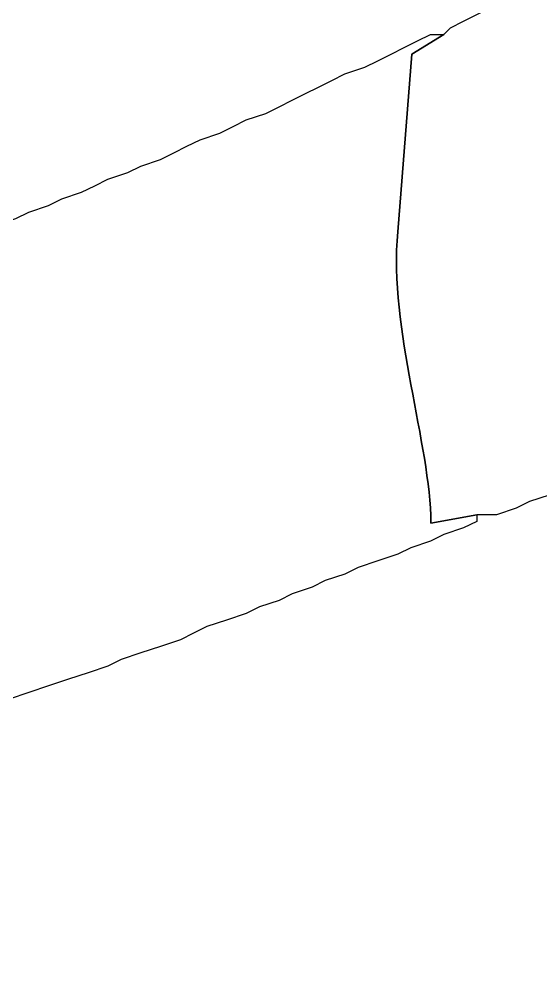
# Model space of a CAD drawing. Header units: millimetres. Extents: x -80 to 62, y -54 to 60.
# Drawn here: x -39.48 to -29.43, y 30.77 to 49.47 of the extents above; entities that cross this region are included whole.
import ezdxf

# ---------------------------------------------------------------- set-up
doc = ezdxf.new("R2010")
doc.units = ezdxf.units.MM
doc.header["$MEASUREMENT"] = 0
doc.layers.add('Capa 1', color=7, linetype='Continuous')

msp = doc.modelspace()

# ---------------------------------------------------------------- linework, layer by layer
at = {"layer": 'Capa 1', "color": 40}
for points, knots in [([(1.3328, 59.5846), (1.3328, 59.5846), (0.1903, 59.4579), (0.1903, 59.4579), (0.1903, 59.4579), (0.1903, 59.4579), (-0.8251000000000001, 59.3309), (-0.8251000000000001, 59.3309), (-0.8251000000000001, 59.3309), (-0.8251000000000001, 59.3309), (-1.7138, 59.204), (-1.7138, 59.204), (-1.7138, 59.204), (-1.7138, 59.204), (-2.6027, 59.07680000000001), (-2.6027, 59.07680000000001), (-2.6027, 59.07680000000001), (-2.6027, 59.07680000000001), (-3.2371, 58.9499), (-3.2371, 58.9499), (-3.2371, 58.9499), (-3.2371, 58.9499), (-3.999, 58.8231), (-3.999, 58.8231), (-3.999, 58.8231), (-3.999, 58.8231), (-4.6341, 58.69620000000001), (-4.6341, 58.69620000000001), (-4.6341, 58.69620000000001), (-4.6341, 58.69620000000001), (-5.2686, 58.56910000000001), (-5.2686, 58.56910000000001), (-5.2686, 58.56910000000001), (-5.2686, 58.56910000000001), (-5.9035, 58.44260000000001), (-5.9035, 58.44260000000001), (-5.9035, 58.44260000000001), (-5.9035, 58.44260000000001), (-6.4111, 58.3155), (-6.4111, 58.3155), (-6.4111, 58.3155), (-6.4111, 58.3155), (-6.918900000000001, 58.18850000000001), (-6.918900000000001, 58.18850000000001), (-6.918900000000001, 58.18850000000001), (-6.918900000000001, 58.18850000000001), (-7.553500000000001, 58.0617), (-7.553500000000001, 58.0617), (-7.553500000000001, 58.0617), (-7.553500000000001, 58.0617), (-8.0615, 57.9345), (-8.0615, 57.9345), (-8.0615, 57.9345), (-8.0615, 57.9345), (-8.5694, 57.8078), (-8.5694, 57.8078), (-8.5694, 57.8078), (-8.5694, 57.8078), (-9.077300000000001, 57.68080000000001), (-9.077300000000001, 57.68080000000001), (-9.077300000000001, 57.68080000000001), (-9.077300000000001, 57.68080000000001), (-9.5851, 57.5538), (-9.5851, 57.5538), (-9.5851, 57.5538), (-9.5851, 57.5538), (-9.966000000000001, 57.4269), (-9.966000000000001, 57.4269), (-9.966000000000001, 57.4269), (-9.966000000000001, 57.4269), (-10.4736, 57.3003), (-10.4736, 57.3003), (-10.4736, 57.3003), (-10.4736, 57.3003), (-10.8545, 57.1732), (-10.8545, 57.1732), (-10.8545, 57.1732), (-10.8545, 57.1732), (-11.3624, 57.04620000000001), (-11.3624, 57.04620000000001), (-11.3624, 57.04620000000001), (-11.3624, 57.04620000000001), (-11.7434, 56.9192), (-11.7434, 56.9192), (-11.7434, 56.9192), (-11.7434, 56.9192), (-12.251, 56.7924), (-12.251, 56.7924), (-12.251, 56.7924), (-12.251, 56.7924), (-12.6323, 56.6655), (-12.6323, 56.6655), (-12.6323, 56.6655), (-12.6323, 56.6655), (-13.0126, 56.5384), (-13.0126, 56.5384), (-13.0126, 56.5384), (-13.0126, 56.5384), (-13.3937, 56.4116), (-13.3937, 56.4116), (-13.3937, 56.4116), (-13.3937, 56.4116), (-13.7747, 56.2845), (-13.7747, 56.2845), (-13.7747, 56.2845), (-13.7747, 56.2845), (-14.2826, 56.1578), (-14.2826, 56.1578), (-14.2826, 56.1578), (-14.2826, 56.1578), (-14.6636, 56.0309), (-14.6636, 56.0309), (-14.6636, 56.0309), (-14.6636, 56.0309), (-14.9174, 55.9039), (-14.9174, 55.9039), (-14.9174, 55.9039), (-14.9174, 55.9039), (-15.4249, 55.7771), (-15.4249, 55.7771), (-15.4249, 55.7771), (-15.4249, 55.7771), (-15.6792, 55.6499), (-15.6792, 55.6499), (-15.6792, 55.6499), (-15.6792, 55.6499), (-16.0596, 55.523), (-16.0596, 55.523), (-16.0596, 55.523), (-16.0596, 55.523), (-16.4407, 55.3962), (-16.4407, 55.3962), (-16.4407, 55.3962), (-16.4407, 55.3962), (-16.8215, 55.2693), (-16.8215, 55.2693), (-16.8215, 55.2693), (-16.8215, 55.2693), (-17.2024, 55.14230000000001), (-17.2024, 55.14230000000001), (-17.2024, 55.14230000000001), (-17.2024, 55.14230000000001), (-17.5834, 55.0153), (-17.5834, 55.0153), (-17.5834, 55.0153), (-17.5834, 55.0153), (-17.8375, 54.8883), (-17.8375, 54.8883), (-17.8375, 54.8883), (-17.8375, 54.8883), (-18.2181, 54.762), (-18.2181, 54.762), (-18.2181, 54.762), (-18.2181, 54.762), (-18.599, 54.63460000000001), (-18.599, 54.63460000000001), (-18.599, 54.63460000000001), (-18.599, 54.63460000000001), (-18.9799, 54.5078), (-18.9799, 54.5078), (-18.9799, 54.5078), (-18.9799, 54.5078), (-19.2338, 54.3809), (-19.2338, 54.3809), (-19.2338, 54.3809), (-19.2338, 54.3809), (-19.6148, 54.2539), (-19.6148, 54.2539), (-19.6148, 54.2539), (-19.6148, 54.2539), (-19.8685, 54.1268), (-19.8685, 54.1268), (-19.8685, 54.1268), (-19.8685, 54.1268), (-20.2492, 54.0001), (-20.2492, 54.0001), (-20.2492, 54.0001), (-20.2492, 54.0001), (-20.6305, 53.8732), (-20.6305, 53.8732), (-20.6305, 53.8732), (-20.6305, 53.8732), (-20.8841, 53.7464), (-20.8841, 53.7464), (-20.8841, 53.7464), (-20.8841, 53.7464), (-21.265, 53.6193), (-21.265, 53.6193), (-21.265, 53.6193), (-21.265, 53.6193), (-21.5189, 53.4924), (-21.5189, 53.4924), (-21.5189, 53.4924), (-21.5189, 53.4924), (-21.8996, 53.3655), (-21.8996, 53.3655), (-21.8996, 53.3655), (-21.8996, 53.3655), (-22.1539, 53.23860000000001), (-22.1539, 53.23860000000001), (-22.1539, 53.23860000000001), (-22.1539, 53.23860000000001), (-22.5343, 53.1117), (-22.5343, 53.1117), (-22.5343, 53.1117), (-22.5343, 53.1117), (-22.7885, 52.9846), (-22.7885, 52.9846), (-22.7885, 52.9846), (-22.7885, 52.9846), (-23.1694, 52.85780000000001), (-23.1694, 52.85780000000001), (-23.1694, 52.85780000000001), (-23.1694, 52.85780000000001), (-23.423, 52.7308), (-23.423, 52.7308), (-23.423, 52.7308), (-23.423, 52.7308), (-23.6773, 52.604), (-23.6773, 52.604), (-23.6773, 52.604), (-23.6773, 52.604), (-24.0578, 52.4772), (-24.0578, 52.4772), (-24.0578, 52.4772), (-24.0578, 52.4772), (-24.3122, 52.35), (-24.3122, 52.35), (-24.3122, 52.35), (-24.3122, 52.35), (-24.6929, 52.2231), (-24.6929, 52.2231), (-24.6929, 52.2231), (-24.6929, 52.2231), (-24.9469, 52.0961), (-24.9469, 52.0961), (-24.9469, 52.0961), (-24.9469, 52.0961), (-25.2007, 51.9694), (-25.2007, 51.9694), (-25.2007, 51.9694), (-25.2007, 51.9694), (-25.5815, 51.8425), (-25.5815, 51.8425), (-25.5815, 51.8425), (-25.5815, 51.8425), (-25.8354, 51.71550000000001), (-25.8354, 51.71550000000001), (-25.8354, 51.71550000000001), (-25.8354, 51.71550000000001), (-26.0892, 51.5885), (-26.0892, 51.5885), (-26.0892, 51.5885), (-26.0892, 51.5885), (-26.47, 51.46140000000001), (-26.47, 51.46140000000001), (-26.47, 51.46140000000001), (-26.47, 51.46140000000001), (-26.724, 51.3348), (-26.724, 51.3348), (-26.724, 51.3348), (-26.724, 51.3348), (-26.9781, 51.2077), (-26.9781, 51.2077), (-26.9781, 51.2077), (-26.9781, 51.2077), (-27.2319, 51.0808), (-27.2319, 51.0808), (-27.2319, 51.0808), (-27.2319, 51.0808), (-27.613, 50.954), (-27.613, 50.954), (-27.613, 50.954), (-27.613, 50.954), (-27.8668, 50.8271), (-27.8668, 50.8271), (-27.8668, 50.8271), (-27.8668, 50.8271), (-28.1207, 50.7001), (-28.1207, 50.7001), (-28.1207, 50.7001), (-28.1207, 50.7001), (-28.5014, 50.5731), (-28.5014, 50.5731), (-28.5014, 50.5731), (-28.5014, 50.5731), (-28.7553, 50.4461), (-28.7553, 50.4461), (-28.7553, 50.4461), (-28.7553, 50.4461), (-29.0093, 50.3194), (-29.0093, 50.3194), (-29.0093, 50.3194), (-29.0093, 50.3194), (-29.2632, 50.1922), (-29.2632, 50.1922), (-29.2632, 50.1922), (-29.2632, 50.1922), (-29.5169, 50.0655), (-29.5169, 50.0655), (-29.5169, 50.0655), (-29.5169, 50.0655), (-29.7709, 49.93830000000001), (-29.7709, 49.93830000000001), (-29.7709, 49.93830000000001), (-29.7709, 49.93830000000001), (-30.1521, 49.8117), (-30.1521, 49.8117), (-30.1521, 49.8117), (-30.1521, 49.8117), (-30.4057, 49.6848), (-30.4057, 49.6848), (-30.4057, 49.6848), (-30.4057, 49.6848), (-30.66, 49.5577), (-30.66, 49.5577), (-30.66, 49.5577), (-30.66, 49.5577), (-30.9138, 49.43080000000001), (-30.9138, 49.43080000000001), (-30.9138, 49.43080000000001), (-30.9138, 49.43080000000001), (-31.1677, 49.304), (-31.1677, 49.304), (-31.1677, 49.304), (-31.1677, 49.304), (-31.2944, 49.177), (-31.2944, 49.177), (-31.2944, 49.177), (-31.2944, 49.177), (-31.9111, 48.7944), (-31.9111, 48.7944), (-31.9111, 48.7944), (-31.9111, 48.7944), (-32.1833, 45.3691), (-32.1833, 45.3691), (-32.1833, 45.3691), (-32.352, 43.4966), (-31.5482, 41.2561), (-31.5431, 39.75230000000001), (-31.5431, 39.75230000000001), (-31.5431, 39.75230000000001), (-30.66, 39.9116), (-30.66, 39.9116), (-30.66, 39.9116), (-30.66, 39.9116), (-30.2787, 39.9116), (-30.2787, 39.9116), (-30.2787, 39.9116), (-30.2787, 39.9116), (-29.898, 40.0386), (-29.898, 40.0386), (-29.898, 40.0386), (-29.898, 40.0386), (-29.6444, 40.16560000000001), (-29.6444, 40.16560000000001), (-29.6444, 40.16560000000001), (-29.6444, 40.16560000000001), (-29.2632, 40.2924), (-29.2632, 40.2924), (-29.2632, 40.2924), (-29.2632, 40.2924), (-29.0093, 40.4192), (-29.0093, 40.4192), (-29.0093, 40.4192), (-29.0093, 40.4192), (-28.6286, 40.5463), (-28.6286, 40.5463), (-28.6286, 40.5463), (-28.6286, 40.5463), (-28.2476, 40.6732), (-28.2476, 40.6732), (-28.2476, 40.6732), (-28.2476, 40.6732), (-27.8668, 40.8), (-27.8668, 40.8), (-27.8668, 40.8), (-27.8668, 40.8), (-27.613, 40.9269), (-27.613, 40.9269), (-27.613, 40.9269), (-27.613, 40.9269), (-27.2319, 41.054), (-27.2319, 41.054), (-27.2319, 41.054), (-27.2319, 41.054), (-26.8511, 41.1811), (-26.8511, 41.1811), (-26.8511, 41.1811), (-26.8511, 41.1811), (-26.5971, 41.3079), (-26.5971, 41.3079), (-26.5971, 41.3079), (-26.5971, 41.3079), (-26.2165, 41.4346), (-26.2165, 41.4346), (-26.2165, 41.4346), (-26.2165, 41.4346), (-25.8354, 41.5615), (-25.8354, 41.5615), (-25.8354, 41.5615), (-25.8354, 41.5615), (-25.4546, 41.6886), (-25.4546, 41.6886), (-25.4546, 41.6886), (-25.4546, 41.6886), (-25.2007, 41.8155), (-25.2007, 41.8155), (-25.2007, 41.8155), (-25.2007, 41.8155), (-24.8199, 41.9424), (-24.8199, 41.9424), (-24.8199, 41.9424), (-24.8199, 41.9424), (-24.4389, 42.06930000000001), (-24.4389, 42.06930000000001), (-24.4389, 42.06930000000001), (-24.4389, 42.06930000000001), (-24.0578, 42.1965), (-24.0578, 42.1965), (-24.0578, 42.1965), (-24.0578, 42.1965), (-23.6773, 42.3231), (-23.6773, 42.3231), (-23.6773, 42.3231), (-23.6773, 42.3231), (-23.423, 42.45), (-23.423, 42.45), (-23.423, 42.45), (-23.423, 42.45), (-23.0421, 42.57720000000001), (-23.0421, 42.57720000000001), (-23.0421, 42.57720000000001), (-23.0421, 42.57720000000001), (-22.6619, 42.7039), (-22.6619, 42.7039), (-22.6619, 42.7039), (-22.6619, 42.7039), (-22.2807, 42.8308), (-22.2807, 42.8308), (-22.2807, 42.8308), (-22.2807, 42.8308), (-21.8996, 42.9576), (-21.8996, 42.9576), (-21.8996, 42.9576), (-21.8996, 42.9576), (-21.5189, 43.08470000000001), (-21.5189, 43.08470000000001), (-21.5189, 43.08470000000001), (-21.5189, 43.08470000000001), (-21.1384, 43.2117), (-21.1384, 43.2117), (-21.1384, 43.2117), (-21.1384, 43.2117), (-20.757, 43.3386), (-20.757, 43.3386), (-20.757, 43.3386), (-20.757, 43.3386), (-20.3763, 43.4652), (-20.3763, 43.4652), (-20.3763, 43.4652), (-20.3763, 43.4652), (-20.1225, 43.59240000000001), (-20.1225, 43.59240000000001), (-20.1225, 43.59240000000001), (-20.1225, 43.59240000000001), (-19.7415, 43.7193), (-19.7415, 43.7193), (-19.7415, 43.7193), (-19.7415, 43.7193), (-19.3606, 43.8463), (-19.3606, 43.8463), (-19.3606, 43.8463), (-19.3606, 43.8463), (-18.9799, 43.97320000000001), (-18.9799, 43.97320000000001), (-18.9799, 43.97320000000001), (-18.9799, 43.97320000000001), (-18.599, 44.1), (-18.599, 44.1), (-18.599, 44.1), (-18.599, 44.1), (-18.0911, 44.2271), (-18.0911, 44.2271), (-18.0911, 44.2271), (-18.0911, 44.2271), (-17.8375, 44.3537), (-17.8375, 44.3537), (-17.8375, 44.3537), (-17.8375, 44.3537), (-17.3294, 44.4807), (-17.3294, 44.4807), (-17.3294, 44.4807), (-17.3294, 44.4807), (-16.9486, 44.6079), (-16.9486, 44.6079), (-16.9486, 44.6079), (-16.9486, 44.6079), (-16.5674, 44.7348), (-16.5674, 44.7348), (-16.5674, 44.7348), (-16.5674, 44.7348), (-16.1868, 44.8616), (-16.1868, 44.8616), (-16.1868, 44.8616), (-16.1868, 44.8616), (-15.8061, 44.9885), (-15.8061, 44.9885), (-15.8061, 44.9885), (-15.8061, 44.9885), (-15.4249, 45.1154), (-15.4249, 45.1154), (-15.4249, 45.1154), (-15.4249, 45.1154), (-14.9174, 45.2424), (-14.9174, 45.2424), (-14.9174, 45.2424), (-14.9174, 45.2424), (-14.5361, 45.3691), (-14.5361, 45.3691), (-14.5361, 45.3691), (-14.5361, 45.3691), (-14.1555, 45.49610000000001), (-14.1555, 45.49610000000001), (-14.1555, 45.49610000000001), (-14.1555, 45.49610000000001), (-13.7747, 45.6233), (-13.7747, 45.6233), (-13.7747, 45.6233), (-13.7747, 45.6233), (-13.2669, 45.7502), (-13.2669, 45.7502), (-13.2669, 45.7502), (-13.2669, 45.7502), (-12.8859, 45.8771), (-12.8859, 45.8771), (-12.8859, 45.8771), (-12.8859, 45.8771), (-12.505, 46.0037), (-12.505, 46.0037), (-12.505, 46.0037), (-12.505, 46.0037), (-11.9971, 46.1309), (-11.9971, 46.1309), (-11.9971, 46.1309), (-11.9971, 46.1309), (-11.6168, 46.2577), (-11.6168, 46.2577), (-11.6168, 46.2577), (-11.6168, 46.2577), (-11.1091, 46.3846), (-11.1091, 46.3846), (-11.1091, 46.3846), (-11.1091, 46.3846), (-10.601, 46.51150000000001), (-10.601, 46.51150000000001), (-10.601, 46.51150000000001), (-10.601, 46.51150000000001), (-10.2198, 46.6385), (-10.2198, 46.6385), (-10.2198, 46.6385), (-10.2198, 46.6385), (-9.712, 46.7655), (-9.712, 46.7655), (-9.712, 46.7655), (-9.712, 46.7655), (-9.2042, 46.8924), (-9.2042, 46.8924), (-9.2042, 46.8924), (-9.2042, 46.8924), (-8.6964, 47.0191), (-8.6964, 47.0191), (-8.6964, 47.0191), (-8.6964, 47.0191), (-8.188500000000001, 47.1461), (-8.188500000000001, 47.1461), (-8.188500000000001, 47.1461), (-8.188500000000001, 47.1461), (-7.553500000000001, 47.2733), (-7.553500000000001, 47.2733), (-7.553500000000001, 47.2733), (-7.553500000000001, 47.2733), (-6.918900000000001, 47.4001), (-6.918900000000001, 47.4001), (-6.918900000000001, 47.4001), (-6.918900000000001, 47.4001), (-6.2843, 47.5268), (-6.2843, 47.5268), (-6.2843, 47.5268), (-6.2843, 47.5268), (-5.649500000000001, 47.6538), (-5.649500000000001, 47.6538), (-5.649500000000001, 47.6538), (-5.649500000000001, 47.6538), (-4.760800000000001, 47.7809), (-4.760800000000001, 47.7809), (-4.760800000000001, 47.7809), (-4.760800000000001, 47.7809), (-4.1261, 47.9076), (-4.1261, 47.9076), (-4.1261, 47.9076), (-4.1261, 47.9076), (-3.1107, 48.03460000000001), (-3.1107, 48.03460000000001), (-3.1107, 48.03460000000001), (-3.1107, 48.03460000000001), (-2.0949, 48.1616), (-2.0949, 48.1616), (-2.0949, 48.1616), (-2.0949, 48.1616), (-1.0791, 48.28870000000001), (-1.0791, 48.28870000000001), (-1.0791, 48.28870000000001), (-1.0791, 48.28870000000001), (0.3174, 48.4155), (0.3174, 48.4155), (0.3174, 48.4155), (0.3174, 48.4155), (2.2218, 48.5422), (2.2218, 48.5422), (2.2218, 48.5422), (2.2218, 48.5422), (5.2685, 48.6692), (5.2685, 48.6692), (5.2685, 48.6692), (5.2685, 48.6692), (9.4585, 48.6692), (9.4585, 48.6692), (9.4585, 48.6692), (9.4585, 48.6692), (13.0132, 48.6692), (13.0132, 48.6692), (13.0132, 48.6692), (13.0132, 48.6692), (13.7747, 48.6692), (13.7747, 48.6692), (13.7747, 48.6692), (12.4161, 54.49890000000001), (11.802, 55.4539), (8.9504, 59.7116), (8.9504, 59.7116), (8.9504, 59.7116), (2.8566, 59.7116), (2.8566, 59.7116), (2.8566, 59.7116), (2.8566, 59.7116), (1.3328, 59.5846), (1.3328, 59.5846)], [0, 0, 0, 0, 0.0061728395061728, 0.0061728395061728, 0.0061728395061728, 0.0061728395061728, 0.0123456790123457, 0.0123456790123457, 0.0123456790123457, 0.0123456790123457, 0.0185185185185185, 0.0185185185185185, 0.0185185185185185, 0.0185185185185185, 0.0246913580246914, 0.0246913580246914, 0.0246913580246914, 0.0246913580246914, 0.0308641975308642, 0.0308641975308642, 0.0308641975308642, 0.0308641975308642, 0.037037037037037, 0.037037037037037, 0.037037037037037, 0.037037037037037, 0.0432098765432099, 0.0432098765432099, 0.0432098765432099, 0.0432098765432099, 0.0493827160493827, 0.0493827160493827, 0.0493827160493827, 0.0493827160493827, 0.0555555555555556, 0.0555555555555556, 0.0555555555555556, 0.0555555555555556, 0.0617283950617284, 0.0617283950617284, 0.0617283950617284, 0.0617283950617284, 0.0679012345679012, 0.0679012345679012, 0.0679012345679012, 0.0679012345679012, 0.0740740740740741, 0.0740740740740741, 0.0740740740740741, 0.0740740740740741, 0.0802469135802469, 0.0802469135802469, 0.0802469135802469, 0.0802469135802469, 0.0864197530864197, 0.0864197530864197, 0.0864197530864197, 0.0864197530864197, 0.0925925925925926, 0.0925925925925926, 0.0925925925925926, 0.0925925925925926, 0.0987654320987654, 0.0987654320987654, 0.0987654320987654, 0.0987654320987654, 0.1049382716049383, 0.1049382716049383, 0.1049382716049383, 0.1049382716049383, 0.1111111111111111, 0.1111111111111111, 0.1111111111111111, 0.1111111111111111, 0.1172839506172839, 0.1172839506172839, 0.1172839506172839, 0.1172839506172839, 0.1234567901234568, 0.1234567901234568, 0.1234567901234568, 0.1234567901234568, 0.1296296296296296, 0.1296296296296296, 0.1296296296296296, 0.1296296296296296, 0.1358024691358025, 0.1358024691358025, 0.1358024691358025, 0.1358024691358025, 0.1419753086419753, 0.1419753086419753, 0.1419753086419753, 0.1419753086419753, 0.1481481481481481, 0.1481481481481481, 0.1481481481481481, 0.1481481481481481, 0.154320987654321, 0.154320987654321, 0.154320987654321, 0.154320987654321, 0.1604938271604938, 0.1604938271604938, 0.1604938271604938, 0.1604938271604938, 0.1666666666666667, 0.1666666666666667, 0.1666666666666667, 0.1666666666666667, 0.1728395061728395, 0.1728395061728395, 0.1728395061728395, 0.1728395061728395, 0.1790123456790123, 0.1790123456790123, 0.1790123456790123, 0.1790123456790123, 0.1851851851851852, 0.1851851851851852, 0.1851851851851852, 0.1851851851851852, 0.191358024691358, 0.191358024691358, 0.191358024691358, 0.191358024691358, 0.1975308641975309, 0.1975308641975309, 0.1975308641975309, 0.1975308641975309, 0.2037037037037037, 0.2037037037037037, 0.2037037037037037, 0.2037037037037037, 0.2098765432098765, 0.2098765432098765, 0.2098765432098765, 0.2098765432098765, 0.2160493827160494, 0.2160493827160494, 0.2160493827160494, 0.2160493827160494, 0.2222222222222222, 0.2222222222222222, 0.2222222222222222, 0.2222222222222222, 0.2283950617283951, 0.2283950617283951, 0.2283950617283951, 0.2283950617283951, 0.2345679012345679, 0.2345679012345679, 0.2345679012345679, 0.2345679012345679, 0.2407407407407407, 0.2407407407407407, 0.2407407407407407, 0.2407407407407407, 0.2469135802469136, 0.2469135802469136, 0.2469135802469136, 0.2469135802469136, 0.2530864197530864, 0.2530864197530864, 0.2530864197530864, 0.2530864197530864, 0.2592592592592593, 0.2592592592592593, 0.2592592592592593, 0.2592592592592593, 0.2654320987654322, 0.2654320987654322, 0.2654320987654322, 0.2654320987654322, 0.271604938271605, 0.271604938271605, 0.271604938271605, 0.271604938271605, 0.2777777777777779, 0.2777777777777779, 0.2777777777777779, 0.2777777777777779, 0.2839506172839508, 0.2839506172839508, 0.2839506172839508, 0.2839506172839508, 0.2901234567901236, 0.2901234567901236, 0.2901234567901236, 0.2901234567901236, 0.2962962962962965, 0.2962962962962965, 0.2962962962962965, 0.2962962962962965, 0.3024691358024694, 0.3024691358024694, 0.3024691358024694, 0.3024691358024694, 0.3086419753086422, 0.3086419753086422, 0.3086419753086422, 0.3086419753086422, 0.3148148148148151, 0.3148148148148151, 0.3148148148148151, 0.3148148148148151, 0.320987654320988, 0.320987654320988, 0.320987654320988, 0.320987654320988, 0.3271604938271608, 0.3271604938271608, 0.3271604938271608, 0.3271604938271608, 0.3333333333333337, 0.3333333333333337, 0.3333333333333337, 0.3333333333333337, 0.3395061728395066, 0.3395061728395066, 0.3395061728395066, 0.3395061728395066, 0.3456790123456794, 0.3456790123456794, 0.3456790123456794, 0.3456790123456794, 0.3518518518518523, 0.3518518518518523, 0.3518518518518523, 0.3518518518518523, 0.3580246913580252, 0.3580246913580252, 0.3580246913580252, 0.3580246913580252, 0.364197530864198, 0.364197530864198, 0.364197530864198, 0.364197530864198, 0.3703703703703709, 0.3703703703703709, 0.3703703703703709, 0.3703703703703709, 0.3765432098765438, 0.3765432098765438, 0.3765432098765438, 0.3765432098765438, 0.3827160493827166, 0.3827160493827166, 0.3827160493827166, 0.3827160493827166, 0.3888888888888895, 0.3888888888888895, 0.3888888888888895, 0.3888888888888895, 0.3950617283950624, 0.3950617283950624, 0.3950617283950624, 0.3950617283950624, 0.4012345679012352, 0.4012345679012352, 0.4012345679012352, 0.4012345679012352, 0.4074074074074081, 0.4074074074074081, 0.4074074074074081, 0.4074074074074081, 0.413580246913581, 0.413580246913581, 0.413580246913581, 0.413580246913581, 0.4197530864197538, 0.4197530864197538, 0.4197530864197538, 0.4197530864197538, 0.4259259259259267, 0.4259259259259267, 0.4259259259259267, 0.4259259259259267, 0.4320987654320996, 0.4320987654320996, 0.4320987654320996, 0.4320987654320996, 0.4382716049382724, 0.4382716049382724, 0.4382716049382724, 0.4382716049382724, 0.4444444444444453, 0.4444444444444453, 0.4444444444444453, 0.4444444444444453, 0.4506172839506182, 0.4506172839506182, 0.4506172839506182, 0.4506172839506182, 0.456790123456791, 0.456790123456791, 0.456790123456791, 0.456790123456791, 0.4629629629629639, 0.4629629629629639, 0.4629629629629639, 0.4629629629629639, 0.4691358024691368, 0.4691358024691368, 0.4691358024691368, 0.4691358024691368, 0.4753086419753096, 0.4753086419753096, 0.4753086419753096, 0.4753086419753096, 0.4814814814814825, 0.4814814814814825, 0.4814814814814825, 0.4814814814814825, 0.4876543209876554, 0.4876543209876554, 0.4876543209876554, 0.4876543209876554, 0.4938271604938282, 0.4938271604938282, 0.4938271604938282, 0.4938271604938282, 0.5000000000000011, 0.5000000000000011, 0.5000000000000011, 0.5000000000000011, 0.506172839506174, 0.506172839506174, 0.506172839506174, 0.506172839506174, 0.5123456790123468, 0.5123456790123468, 0.5123456790123468, 0.5123456790123468, 0.5185185185185197, 0.5185185185185197, 0.5185185185185197, 0.5185185185185197, 0.5246913580246926, 0.5246913580246926, 0.5246913580246926, 0.5246913580246926, 0.5308641975308654, 0.5308641975308654, 0.5308641975308654, 0.5308641975308654, 0.5370370370370383, 0.5370370370370383, 0.5370370370370383, 0.5370370370370383, 0.5432098765432112, 0.5432098765432112, 0.5432098765432112, 0.5432098765432112, 0.549382716049384, 0.549382716049384, 0.549382716049384, 0.549382716049384, 0.5555555555555569, 0.5555555555555569, 0.5555555555555569, 0.5555555555555569, 0.5617283950617298, 0.5617283950617298, 0.5617283950617298, 0.5617283950617298, 0.5679012345679026, 0.5679012345679026, 0.5679012345679026, 0.5679012345679026, 0.5740740740740755, 0.5740740740740755, 0.5740740740740755, 0.5740740740740755, 0.5802469135802484, 0.5802469135802484, 0.5802469135802484, 0.5802469135802484, 0.5864197530864212, 0.5864197530864212, 0.5864197530864212, 0.5864197530864212, 0.5925925925925941, 0.5925925925925941, 0.5925925925925941, 0.5925925925925941, 0.598765432098767, 0.598765432098767, 0.598765432098767, 0.598765432098767, 0.6049382716049398, 0.6049382716049398, 0.6049382716049398, 0.6049382716049398, 0.6111111111111127, 0.6111111111111127, 0.6111111111111127, 0.6111111111111127, 0.6172839506172856, 0.6172839506172856, 0.6172839506172856, 0.6172839506172856, 0.6234567901234584, 0.6234567901234584, 0.6234567901234584, 0.6234567901234584, 0.6296296296296313, 0.6296296296296313, 0.6296296296296313, 0.6296296296296313, 0.6358024691358042, 0.6358024691358042, 0.6358024691358042, 0.6358024691358042, 0.641975308641977, 0.641975308641977, 0.641975308641977, 0.641975308641977, 0.6481481481481499, 0.6481481481481499, 0.6481481481481499, 0.6481481481481499, 0.6543209876543228, 0.6543209876543228, 0.6543209876543228, 0.6543209876543228, 0.6604938271604957, 0.6604938271604957, 0.6604938271604957, 0.6604938271604957, 0.6666666666666685, 0.6666666666666685, 0.6666666666666685, 0.6666666666666685, 0.6728395061728414, 0.6728395061728414, 0.6728395061728414, 0.6728395061728414, 0.6790123456790143, 0.6790123456790143, 0.6790123456790143, 0.6790123456790143, 0.6851851851851871, 0.6851851851851871, 0.6851851851851871, 0.6851851851851871, 0.69135802469136, 0.69135802469136, 0.69135802469136, 0.69135802469136, 0.6975308641975329, 0.6975308641975329, 0.6975308641975329, 0.6975308641975329, 0.7037037037037057, 0.7037037037037057, 0.7037037037037057, 0.7037037037037057, 0.7098765432098786, 0.7098765432098786, 0.7098765432098786, 0.7098765432098786, 0.7160493827160515, 0.7160493827160515, 0.7160493827160515, 0.7160493827160515, 0.7222222222222243, 0.7222222222222243, 0.7222222222222243, 0.7222222222222243, 0.7283950617283972, 0.7283950617283972, 0.7283950617283972, 0.7283950617283972, 0.73456790123457, 0.73456790123457, 0.73456790123457, 0.73456790123457, 0.7407407407407429, 0.7407407407407429, 0.7407407407407429, 0.7407407407407429, 0.7469135802469158, 0.7469135802469158, 0.7469135802469158, 0.7469135802469158, 0.7530864197530887, 0.7530864197530887, 0.7530864197530887, 0.7530864197530887, 0.7592592592592615, 0.7592592592592615, 0.7592592592592615, 0.7592592592592615, 0.7654320987654344, 0.7654320987654344, 0.7654320987654344, 0.7654320987654344, 0.7716049382716073, 0.7716049382716073, 0.7716049382716073, 0.7716049382716073, 0.7777777777777801, 0.7777777777777801, 0.7777777777777801, 0.7777777777777801, 0.783950617283953, 0.783950617283953, 0.783950617283953, 0.783950617283953, 0.7901234567901259, 0.7901234567901259, 0.7901234567901259, 0.7901234567901259, 0.7962962962962987, 0.7962962962962987, 0.7962962962962987, 0.7962962962962987, 0.8024691358024716, 0.8024691358024716, 0.8024691358024716, 0.8024691358024716, 0.8086419753086445, 0.8086419753086445, 0.8086419753086445, 0.8086419753086445, 0.8148148148148173, 0.8148148148148173, 0.8148148148148173, 0.8148148148148173, 0.8209876543209902, 0.8209876543209902, 0.8209876543209902, 0.8209876543209902, 0.8271604938271631, 0.8271604938271631, 0.8271604938271631, 0.8271604938271631, 0.8333333333333359, 0.8333333333333359, 0.8333333333333359, 0.8333333333333359, 0.8395061728395088, 0.8395061728395088, 0.8395061728395088, 0.8395061728395088, 0.8456790123456817, 0.8456790123456817, 0.8456790123456817, 0.8456790123456817, 0.8518518518518545, 0.8518518518518545, 0.8518518518518545, 0.8518518518518545, 0.8580246913580274, 0.8580246913580274, 0.8580246913580274, 0.8580246913580274, 0.8641975308642003, 0.8641975308642003, 0.8641975308642003, 0.8641975308642003, 0.8703703703703731, 0.8703703703703731, 0.8703703703703731, 0.8703703703703731, 0.876543209876546, 0.876543209876546, 0.876543209876546, 0.876543209876546, 0.8827160493827189, 0.8827160493827189, 0.8827160493827189, 0.8827160493827189, 0.8888888888888917, 0.8888888888888917, 0.8888888888888917, 0.8888888888888917, 0.8950617283950646, 0.8950617283950646, 0.8950617283950646, 0.8950617283950646, 0.9012345679012375, 0.9012345679012375, 0.9012345679012375, 0.9012345679012375, 0.9074074074074103, 0.9074074074074103, 0.9074074074074103, 0.9074074074074103, 0.9135802469135832, 0.9135802469135832, 0.9135802469135832, 0.9135802469135832, 0.9197530864197561, 0.9197530864197561, 0.9197530864197561, 0.9197530864197561, 0.9259259259259289, 0.9259259259259289, 0.9259259259259289, 0.9259259259259289, 0.9320987654321018, 0.9320987654321018, 0.9320987654321018, 0.9320987654321018, 0.9382716049382747, 0.9382716049382747, 0.9382716049382747, 0.9382716049382747, 0.9444444444444475, 0.9444444444444475, 0.9444444444444475, 0.9444444444444475, 0.9506172839506204, 0.9506172839506204, 0.9506172839506204, 0.9506172839506204, 0.9567901234567933, 0.9567901234567933, 0.9567901234567933, 0.9567901234567933, 0.9629629629629661, 0.9629629629629661, 0.9629629629629661, 0.9629629629629661, 0.969135802469139, 0.969135802469139, 0.969135802469139, 0.969135802469139, 0.9753086419753119, 0.9753086419753119, 0.9753086419753119, 0.9753086419753119, 0.9814814814814847, 0.9814814814814847, 0.9814814814814847, 0.9814814814814847, 0.9876543209876576, 0.9876543209876576, 0.9876543209876576, 0.9876543209876576, 0.9938271604938305, 0.9938271604938305, 0.9938271604938305, 0.9938271604938305, 1, 1, 1, 1]), ([(-31.8025, 49.0499), (-31.8025, 49.0499), (-32.0559, 48.923), (-32.0559, 48.923), (-32.0559, 48.923), (-32.0559, 48.923), (-32.3104, 48.7961), (-32.3104, 48.7961), (-32.3104, 48.7961), (-32.3104, 48.7961), (-32.5638, 48.6692), (-32.5638, 48.6692), (-32.5638, 48.6692), (-32.5638, 48.6692), (-32.8181, 48.5422), (-32.8181, 48.5422), (-32.8181, 48.5422), (-32.8181, 48.5422), (-33.199, 48.4155), (-33.199, 48.4155), (-33.199, 48.4155), (-33.199, 48.4155), (-33.4528, 48.28870000000001), (-33.4528, 48.28870000000001), (-33.4528, 48.28870000000001), (-33.4528, 48.28870000000001), (-33.70670000000001, 48.1616), (-33.70670000000001, 48.1616), (-33.70670000000001, 48.1616), (-33.70670000000001, 48.1616), (-33.9607, 48.03460000000001), (-33.9607, 48.03460000000001), (-33.9607, 48.03460000000001), (-33.9607, 48.03460000000001), (-34.2146, 47.9076), (-34.2146, 47.9076), (-34.2146, 47.9076), (-34.2146, 47.9076), (-34.4684, 47.7809), (-34.4684, 47.7809), (-34.4684, 47.7809), (-34.4684, 47.7809), (-34.7224, 47.6538), (-34.7224, 47.6538), (-34.7224, 47.6538), (-34.7224, 47.6538), (-35.10310000000001, 47.5268), (-35.10310000000001, 47.5268), (-35.10310000000001, 47.5268), (-35.10310000000001, 47.5268), (-35.3571, 47.4001), (-35.3571, 47.4001), (-35.3571, 47.4001), (-35.3571, 47.4001), (-35.6111, 47.2733), (-35.6111, 47.2733), (-35.6111, 47.2733), (-35.6111, 47.2733), (-35.9917, 47.1461), (-35.9917, 47.1461), (-35.9917, 47.1461), (-35.9917, 47.1461), (-36.2459, 47.0191), (-36.2459, 47.0191), (-36.2459, 47.0191), (-36.2459, 47.0191), (-36.4997, 46.8924), (-36.4997, 46.8924), (-36.4997, 46.8924), (-36.4997, 46.8924), (-36.7537, 46.7655), (-36.7537, 46.7655), (-36.7537, 46.7655), (-36.7537, 46.7655), (-37.1346, 46.6385), (-37.1346, 46.6385), (-37.1346, 46.6385), (-37.1346, 46.6385), (-37.3884, 46.51150000000001), (-37.3884, 46.51150000000001), (-37.3884, 46.51150000000001), (-37.3884, 46.51150000000001), (-37.7691, 46.3846), (-37.7691, 46.3846), (-37.7691, 46.3846), (-37.7691, 46.3846), (-38.023, 46.2577), (-38.023, 46.2577), (-38.023, 46.2577), (-38.023, 46.2577), (-38.277, 46.1309), (-38.277, 46.1309), (-38.277, 46.1309), (-38.277, 46.1309), (-38.6582, 46.0037), (-38.6582, 46.0037), (-38.6582, 46.0037), (-38.6582, 46.0037), (-38.9118, 45.8771), (-38.9118, 45.8771), (-38.9118, 45.8771), (-38.9118, 45.8771), (-39.2928, 45.7502), (-39.2928, 45.7502), (-39.2928, 45.7502), (-39.2928, 45.7502), (-39.54660000000001, 45.6233), (-39.54660000000001, 45.6233), (-39.54660000000001, 45.6233), (-39.54660000000001, 45.6233), (-39.9274, 45.49610000000001), (-39.9274, 45.49610000000001), (-39.9274, 45.49610000000001), (-39.9274, 45.49610000000001), (-40.3085, 45.3691), (-40.3085, 45.3691), (-40.3085, 45.3691), (-40.3085, 45.3691), (-40.5621, 45.2424), (-40.5621, 45.2424), (-40.5621, 45.2424), (-40.5621, 45.2424), (-40.9432, 45.1154), (-40.9432, 45.1154), (-40.9432, 45.1154), (-40.9432, 45.1154), (-41.32400000000001, 44.9885), (-41.32400000000001, 44.9885), (-41.32400000000001, 44.9885), (-41.32400000000001, 44.9885), (-41.5777, 44.8616), (-41.5777, 44.8616), (-41.5777, 44.8616), (-41.5777, 44.8616), (-41.9589, 44.7348), (-41.9589, 44.7348), (-41.9589, 44.7348), (-41.9589, 44.7348), (-42.3396, 44.6079), (-42.3396, 44.6079), (-42.3396, 44.6079), (-42.3396, 44.6079), (-42.7207, 44.4807), (-42.7207, 44.4807), (-42.7207, 44.4807), (-42.7207, 44.4807), (-43.1012, 44.3537), (-43.1012, 44.3537), (-43.1012, 44.3537), (-43.1012, 44.3537), (-43.3553, 44.2271), (-43.3553, 44.2271), (-43.3553, 44.2271), (-43.3553, 44.2271), (-43.7361, 44.1), (-43.7361, 44.1), (-43.7361, 44.1), (-43.7361, 44.1), (-44.117, 43.97320000000001), (-44.117, 43.97320000000001), (-44.117, 43.97320000000001), (-44.117, 43.97320000000001), (-44.4979, 43.8463), (-44.4979, 43.8463), (-44.4979, 43.8463), (-44.4979, 43.8463), (-44.87880000000001, 43.7193), (-44.87880000000001, 43.7193), (-44.87880000000001, 43.7193), (-44.87880000000001, 43.7193), (-45.3866, 43.59240000000001), (-45.3866, 43.59240000000001), (-45.3866, 43.59240000000001), (-45.3866, 43.59240000000001), (-45.7674, 43.4652), (-45.7674, 43.4652), (-45.7674, 43.4652), (-45.7674, 43.4652), (-46.14850000000001, 43.3386), (-46.14850000000001, 43.3386), (-46.14850000000001, 43.3386), (-46.14850000000001, 43.3386), (-46.5291, 43.2117), (-46.5291, 43.2117), (-46.5291, 43.2117), (-46.5291, 43.2117), (-46.9101, 43.08470000000001), (-46.9101, 43.08470000000001), (-46.9101, 43.08470000000001), (-46.9101, 43.08470000000001), (-47.4178, 42.9576), (-47.4178, 42.9576), (-47.4178, 42.9576), (-47.4178, 42.9576), (-47.7988, 42.8308), (-47.7988, 42.8308), (-47.7988, 42.8308), (-47.7988, 42.8308), (-48.3067, 42.7039), (-48.3067, 42.7039), (-48.3067, 42.7039), (-48.3067, 42.7039), (-48.6877, 42.57720000000001), (-48.6877, 42.57720000000001), (-48.6877, 42.57720000000001), (-48.6877, 42.57720000000001), (-49.06800000000001, 42.45), (-49.06800000000001, 42.45), (-49.06800000000001, 42.45), (-49.06800000000001, 42.45), (-49.5759, 42.3231), (-49.5759, 42.3231), (-49.5759, 42.3231), (-49.5759, 42.3231), (-49.957, 42.1965), (-49.957, 42.1965), (-49.957, 42.1965), (-49.957, 42.1965), (-50.4649, 42.06930000000001), (-50.4649, 42.06930000000001), (-50.4649, 42.06930000000001), (-50.4649, 42.06930000000001), (-50.9725, 41.9424), (-50.9725, 41.9424), (-50.9725, 41.9424), (-50.9725, 41.9424), (-51.4804, 41.8155), (-51.4804, 41.8155), (-51.4804, 41.8155), (-51.4804, 41.8155), (-51.9882, 41.6886), (-51.9882, 41.6886), (-51.9882, 41.6886), (-51.9882, 41.6886), (-52.496, 41.5615), (-52.496, 41.5615), (-52.496, 41.5615), (-52.496, 41.5615), (-53.0039, 41.4346), (-53.0039, 41.4346), (-53.0039, 41.4346), (-53.0039, 41.4346), (-53.5118, 41.3079), (-53.5118, 41.3079), (-53.5118, 41.3079), (-53.5118, 41.3079), (-54.0195, 41.1811), (-54.0195, 41.1811), (-54.0195, 41.1811), (-54.0195, 41.1811), (-54.5273, 41.054), (-54.5273, 41.054), (-54.5273, 41.054), (-54.5273, 41.054), (-55.16240000000001, 40.9269), (-55.16240000000001, 40.9269), (-55.16240000000001, 40.9269), (-55.16240000000001, 40.9269), (-55.7971, 40.8), (-55.7971, 40.8), (-55.7971, 40.8), (-55.7971, 40.8), (-56.3048, 40.6732), (-56.3048, 40.6732), (-56.3048, 40.6732), (-56.3048, 40.6732), (-56.9395, 40.5463), (-56.9395, 40.5463), (-56.9395, 40.5463), (-56.9395, 40.5463), (-57.57400000000001, 40.4192), (-57.57400000000001, 40.4192), (-57.57400000000001, 40.4192), (-57.57400000000001, 40.4192), (-58.2092, 40.2924), (-58.2092, 40.2924), (-58.2092, 40.2924), (-58.2092, 40.2924), (-58.84390000000001, 40.16560000000001), (-58.84390000000001, 40.16560000000001), (-58.84390000000001, 40.16560000000001), (-58.84390000000001, 40.16560000000001), (-59.6053, 40.0386), (-59.6053, 40.0386), (-59.6053, 40.0386), (-59.6053, 40.0386), (-60.24030000000001, 39.9116), (-60.24030000000001, 39.9116), (-60.24030000000001, 39.9116), (-60.24030000000001, 39.9116), (-61.0022, 39.7848), (-61.0022, 39.7848), (-61.0022, 39.7848), (-61.0022, 39.7848), (-61.764, 39.6577), (-61.764, 39.6577), (-61.764, 39.6577), (-61.764, 39.6577), (-62.3988, 39.5308), (-62.3988, 39.5308), (-62.3988, 39.5308), (-62.3988, 39.5308), (-63.28740000000001, 39.4037), (-63.28740000000001, 39.4037), (-63.28740000000001, 39.4037), (-63.28740000000001, 39.4037), (-64.049, 39.277), (-64.049, 39.277), (-64.049, 39.277), (-64.049, 39.277), (-64.9376, 39.15020000000001), (-64.9376, 39.15020000000001), (-64.9376, 39.15020000000001), (-64.9376, 39.15020000000001), (-65.82650000000001, 39.0231), (-65.82650000000001, 39.0231), (-65.82650000000001, 39.0231), (-65.82650000000001, 39.0231), (-66.8421, 38.896), (-66.8421, 38.896), (-66.8421, 38.896), (-66.8421, 38.896), (-67.8578, 38.76920000000001), (-67.8578, 38.76920000000001), (-67.8578, 38.76920000000001), (-67.8578, 38.76920000000001), (-68.8735, 38.64250000000001), (-68.8735, 38.64250000000001), (-68.8735, 38.64250000000001), (-68.8735, 38.64250000000001), (-69.8889, 38.5155), (-69.8889, 38.5155), (-69.8889, 38.5155), (-69.8889, 38.5155), (-71.15870000000001, 38.3883), (-71.15870000000001, 38.3883), (-71.15870000000001, 38.3883), (-71.15870000000001, 38.3883), (-72.3011, 38.26150000000001), (-72.3011, 38.26150000000001), (-72.3011, 38.26150000000001), (-72.3011, 38.26150000000001), (-73.6981, 38.1347), (-73.6981, 38.1347), (-73.6981, 38.1347), (-73.6981, 38.1347), (-75.3482, 38.0077), (-75.3482, 38.0077), (-75.3482, 38.0077), (-75.3482, 38.0077), (-76.7449, 37.8807), (-76.7449, 37.8807), (-76.7449, 37.8807), (-76.7449, 37.8807), (-78.649, 37.75400000000001), (-78.649, 37.75400000000001), (-78.649, 37.75400000000001), (-78.649, 37.75400000000001), (-79.66460000000001, 37.627), (-79.66460000000001, 37.627), (-79.66460000000001, 37.627), (-79.66460000000001, 37.627), (-79.66460000000001, 30.9001), (-79.66460000000001, 30.9001), (-79.66460000000001, 30.9001), (-79.66460000000001, 30.9001), (-78.5219, 30.773), (-78.5219, 30.773), (-78.5219, 30.773), (-78.5219, 30.773), (-72.17450000000001, 30.773), (-72.17450000000001, 30.773), (-72.17450000000001, 30.773), (-72.17450000000001, 30.773), (-69.1271, 30.9001), (-69.1271, 30.9001), (-69.1271, 30.9001), (-69.1271, 30.9001), (-67.0959, 31.0271), (-67.0959, 31.0271), (-67.0959, 31.0271), (-67.0959, 31.0271), (-65.5725, 31.1539), (-65.5725, 31.1539), (-65.5725, 31.1539), (-65.5725, 31.1539), (-64.17620000000001, 31.2806), (-64.17620000000001, 31.2806), (-64.17620000000001, 31.2806), (-64.17620000000001, 31.2806), (-62.9063, 31.4079), (-62.9063, 31.4079), (-62.9063, 31.4079), (-62.9063, 31.4079), (-61.8907, 31.5347), (-61.8907, 31.5347), (-61.8907, 31.5347), (-61.8907, 31.5347), (-60.8751, 31.6616), (-60.8751, 31.6616), (-60.8751, 31.6616), (-60.8751, 31.6616), (-59.8597, 31.7883), (-59.8597, 31.7883), (-59.8597, 31.7883), (-59.8597, 31.7883), (-58.9707, 31.9158), (-58.9707, 31.9158), (-58.9707, 31.9158), (-58.9707, 31.9158), (-58.0818, 32.0425), (-58.0818, 32.0425), (-58.0818, 32.0425), (-58.0818, 32.0425), (-57.3205, 32.1693), (-57.3205, 32.1693), (-57.3205, 32.1693), (-57.3205, 32.1693), (-56.5585, 32.2959), (-56.5585, 32.2959), (-56.5585, 32.2959), (-56.5585, 32.2959), (-55.7971, 32.4232), (-55.7971, 32.4232), (-55.7971, 32.4232), (-55.7971, 32.4232), (-55.035, 32.5503), (-55.035, 32.5503), (-55.035, 32.5503), (-55.035, 32.5503), (-54.4003, 32.6771), (-54.4003, 32.6771), (-54.4003, 32.6771), (-54.4003, 32.6771), (-53.6387, 32.8038), (-53.6387, 32.8038), (-53.6387, 32.8038), (-53.6387, 32.8038), (-53.0039, 32.9311), (-53.0039, 32.9311), (-53.0039, 32.9311), (-53.0039, 32.9311), (-52.3692, 33.0579), (-52.3692, 33.0579), (-52.3692, 33.0579), (-52.3692, 33.0579), (-51.7345, 33.1845), (-51.7345, 33.1845), (-51.7345, 33.1845), (-51.7345, 33.1845), (-51.0994, 33.3115), (-51.0994, 33.3115), (-51.0994, 33.3115), (-51.0994, 33.3115), (-50.5914, 33.4386), (-50.5914, 33.4386), (-50.5914, 33.4386), (-50.5914, 33.4386), (-49.957, 33.5657), (-49.957, 33.5657), (-49.957, 33.5657), (-49.957, 33.5657), (-49.3222, 33.6923), (-49.3222, 33.6923), (-49.3222, 33.6923), (-49.3222, 33.6923), (-48.94130000000001, 33.8191), (-48.94130000000001, 33.8191), (-48.94130000000001, 33.8191), (-48.94130000000001, 33.8191), (-48.3067, 33.94620000000001), (-48.3067, 33.94620000000001), (-48.3067, 33.94620000000001), (-48.3067, 33.94620000000001), (-47.7988, 34.0732), (-47.7988, 34.0732), (-47.7988, 34.0732), (-47.7988, 34.0732), (-47.291, 34.2001), (-47.291, 34.2001), (-47.291, 34.2001), (-47.291, 34.2001), (-46.78310000000001, 34.3267), (-46.78310000000001, 34.3267), (-46.78310000000001, 34.3267), (-46.78310000000001, 34.3267), (-46.27520000000001, 34.4539), (-46.27520000000001, 34.4539), (-46.27520000000001, 34.4539), (-46.27520000000001, 34.4539), (-45.7674, 34.581), (-45.7674, 34.581), (-45.7674, 34.581), (-45.7674, 34.581), (-45.2597, 34.7078), (-45.2597, 34.7078), (-45.2597, 34.7078), (-45.2597, 34.7078), (-44.752, 34.8346), (-44.752, 34.8346), (-44.752, 34.8346), (-44.752, 34.8346), (-44.3709, 34.9615), (-44.3709, 34.9615), (-44.3709, 34.9615), (-44.3709, 34.9615), (-43.8632, 35.0885), (-43.8632, 35.0885), (-43.8632, 35.0885), (-43.8632, 35.0885), (-43.3553, 35.2153), (-43.3553, 35.2153), (-43.3553, 35.2153), (-43.3553, 35.2153), (-42.9744, 35.3422), (-42.9744, 35.3422), (-42.9744, 35.3422), (-42.9744, 35.3422), (-42.5934, 35.4694), (-42.5934, 35.4694), (-42.5934, 35.4694), (-42.5934, 35.4694), (-42.0855, 35.5964), (-42.0855, 35.5964), (-42.0855, 35.5964), (-42.0855, 35.5964), (-41.70500000000001, 35.7231), (-41.70500000000001, 35.7231), (-41.70500000000001, 35.7231), (-41.70500000000001, 35.7231), (-41.32400000000001, 35.85), (-41.32400000000001, 35.85), (-41.32400000000001, 35.85), (-41.32400000000001, 35.85), (-40.81630000000001, 35.977), (-40.81630000000001, 35.977), (-40.81630000000001, 35.977), (-40.81630000000001, 35.977), (-40.43530000000001, 36.104), (-40.43530000000001, 36.104), (-40.43530000000001, 36.104), (-40.43530000000001, 36.104), (-40.0542, 36.2308), (-40.0542, 36.2308), (-40.0542, 36.2308), (-40.0542, 36.2308), (-39.6738, 36.3577), (-39.6738, 36.3577), (-39.6738, 36.3577), (-39.6738, 36.3577), (-39.2928, 36.4847), (-39.2928, 36.4847), (-39.2928, 36.4847), (-39.2928, 36.4847), (-38.9118, 36.6117), (-38.9118, 36.6117), (-38.9118, 36.6117), (-38.9118, 36.6117), (-38.5309, 36.7385), (-38.5309, 36.7385), (-38.5309, 36.7385), (-38.5309, 36.7385), (-38.1503, 36.86530000000001), (-38.1503, 36.86530000000001), (-38.1503, 36.86530000000001), (-38.1503, 36.86530000000001), (-37.7691, 36.9923), (-37.7691, 36.9923), (-37.7691, 36.9923), (-37.7691, 36.9923), (-37.5153, 37.1194), (-37.5153, 37.1194), (-37.5153, 37.1194), (-37.5153, 37.1194), (-37.1346, 37.24630000000001), (-37.1346, 37.24630000000001), (-37.1346, 37.24630000000001), (-37.1346, 37.24630000000001), (-36.7537, 37.37300000000001), (-36.7537, 37.37300000000001), (-36.7537, 37.37300000000001), (-36.7537, 37.37300000000001), (-36.3726, 37.5), (-36.3726, 37.5), (-36.3726, 37.5), (-36.3726, 37.5), (-36.1188, 37.627), (-36.1188, 37.627), (-36.1188, 37.627), (-36.1188, 37.627), (-35.8647, 37.75400000000001), (-35.8647, 37.75400000000001), (-35.8647, 37.75400000000001), (-35.8647, 37.75400000000001), (-35.4839, 37.8807), (-35.4839, 37.8807), (-35.4839, 37.8807), (-35.4839, 37.8807), (-35.10310000000001, 38.0077), (-35.10310000000001, 38.0077), (-35.10310000000001, 38.0077), (-35.10310000000001, 38.0077), (-34.8493, 38.1347), (-34.8493, 38.1347), (-34.8493, 38.1347), (-34.8493, 38.1347), (-34.4684, 38.26150000000001), (-34.4684, 38.26150000000001), (-34.4684, 38.26150000000001), (-34.4684, 38.26150000000001), (-34.2146, 38.3883), (-34.2146, 38.3883), (-34.2146, 38.3883), (-34.2146, 38.3883), (-33.8337, 38.5155), (-33.8337, 38.5155), (-33.8337, 38.5155), (-33.8337, 38.5155), (-33.5796, 38.64250000000001), (-33.5796, 38.64250000000001), (-33.5796, 38.64250000000001), (-33.5796, 38.64250000000001), (-33.199, 38.76920000000001), (-33.199, 38.76920000000001), (-33.199, 38.76920000000001), (-33.199, 38.76920000000001), (-32.9451, 38.896), (-32.9451, 38.896), (-32.9451, 38.896), (-32.9451, 38.896), (-32.5638, 39.0231), (-32.5638, 39.0231), (-32.5638, 39.0231), (-32.5638, 39.0231), (-32.1833, 39.15020000000001), (-32.1833, 39.15020000000001), (-32.1833, 39.15020000000001), (-32.1833, 39.15020000000001), (-31.9292, 39.277), (-31.9292, 39.277), (-31.9292, 39.277), (-31.9292, 39.277), (-31.5482, 39.4037), (-31.5482, 39.4037), (-31.5482, 39.4037), (-31.5482, 39.4037), (-31.2944, 39.5308), (-31.2944, 39.5308), (-31.2944, 39.5308), (-31.2944, 39.5308), (-30.9138, 39.6577), (-30.9138, 39.6577), (-30.9138, 39.6577), (-30.9138, 39.6577), (-30.66, 39.7848), (-30.66, 39.7848), (-30.66, 39.7848), (-30.66, 39.7848), (-30.66, 39.9116), (-30.66, 39.9116), (-30.66, 39.9116), (-30.66, 39.9116), (-31.5431, 39.75230000000001), (-31.5431, 39.75230000000001), (-31.5431, 39.75230000000001), (-31.5482, 41.2561), (-32.352, 43.4966), (-32.1833, 45.3691), (-32.1833, 45.3691), (-32.1833, 45.3691), (-31.9111, 48.7944), (-31.9111, 48.7944), (-31.9111, 48.7944), (-31.9111, 48.7944), (-31.2944, 49.177), (-31.2944, 49.177), (-31.2944, 49.177), (-31.2944, 49.177), (-31.5482, 49.177), (-31.5482, 49.177), (-31.5482, 49.177), (-31.5482, 49.177), (-31.8025, 49.0499), (-31.8025, 49.0499)], [0, 0, 0, 0, 0.0058479532163743, 0.0058479532163743, 0.0058479532163743, 0.0058479532163743, 0.0116959064327485, 0.0116959064327485, 0.0116959064327485, 0.0116959064327485, 0.0175438596491228, 0.0175438596491228, 0.0175438596491228, 0.0175438596491228, 0.0233918128654971, 0.0233918128654971, 0.0233918128654971, 0.0233918128654971, 0.0292397660818713, 0.0292397660818713, 0.0292397660818713, 0.0292397660818713, 0.0350877192982456, 0.0350877192982456, 0.0350877192982456, 0.0350877192982456, 0.0409356725146199, 0.0409356725146199, 0.0409356725146199, 0.0409356725146199, 0.0467836257309941, 0.0467836257309941, 0.0467836257309941, 0.0467836257309941, 0.0526315789473684, 0.0526315789473684, 0.0526315789473684, 0.0526315789473684, 0.0584795321637427, 0.0584795321637427, 0.0584795321637427, 0.0584795321637427, 0.064327485380117, 0.064327485380117, 0.064327485380117, 0.064327485380117, 0.0701754385964912, 0.0701754385964912, 0.0701754385964912, 0.0701754385964912, 0.0760233918128655, 0.0760233918128655, 0.0760233918128655, 0.0760233918128655, 0.0818713450292398, 0.0818713450292398, 0.0818713450292398, 0.0818713450292398, 0.087719298245614, 0.087719298245614, 0.087719298245614, 0.087719298245614, 0.0935672514619883, 0.0935672514619883, 0.0935672514619883, 0.0935672514619883, 0.0994152046783626, 0.0994152046783626, 0.0994152046783626, 0.0994152046783626, 0.1052631578947368, 0.1052631578947368, 0.1052631578947368, 0.1052631578947368, 0.1111111111111111, 0.1111111111111111, 0.1111111111111111, 0.1111111111111111, 0.1169590643274854, 0.1169590643274854, 0.1169590643274854, 0.1169590643274854, 0.1228070175438596, 0.1228070175438596, 0.1228070175438596, 0.1228070175438596, 0.1286549707602339, 0.1286549707602339, 0.1286549707602339, 0.1286549707602339, 0.1345029239766082, 0.1345029239766082, 0.1345029239766082, 0.1345029239766082, 0.1403508771929825, 0.1403508771929825, 0.1403508771929825, 0.1403508771929825, 0.1461988304093567, 0.1461988304093567, 0.1461988304093567, 0.1461988304093567, 0.152046783625731, 0.152046783625731, 0.152046783625731, 0.152046783625731, 0.1578947368421053, 0.1578947368421053, 0.1578947368421053, 0.1578947368421053, 0.1637426900584795, 0.1637426900584795, 0.1637426900584795, 0.1637426900584795, 0.1695906432748538, 0.1695906432748538, 0.1695906432748538, 0.1695906432748538, 0.1754385964912281, 0.1754385964912281, 0.1754385964912281, 0.1754385964912281, 0.1812865497076023, 0.1812865497076023, 0.1812865497076023, 0.1812865497076023, 0.1871345029239766, 0.1871345029239766, 0.1871345029239766, 0.1871345029239766, 0.1929824561403509, 0.1929824561403509, 0.1929824561403509, 0.1929824561403509, 0.1988304093567251, 0.1988304093567251, 0.1988304093567251, 0.1988304093567251, 0.2046783625730994, 0.2046783625730994, 0.2046783625730994, 0.2046783625730994, 0.2105263157894737, 0.2105263157894737, 0.2105263157894737, 0.2105263157894737, 0.2163742690058479, 0.2163742690058479, 0.2163742690058479, 0.2163742690058479, 0.2222222222222222, 0.2222222222222222, 0.2222222222222222, 0.2222222222222222, 0.2280701754385965, 0.2280701754385965, 0.2280701754385965, 0.2280701754385965, 0.2339181286549708, 0.2339181286549708, 0.2339181286549708, 0.2339181286549708, 0.239766081871345, 0.239766081871345, 0.239766081871345, 0.239766081871345, 0.2456140350877193, 0.2456140350877193, 0.2456140350877193, 0.2456140350877193, 0.2514619883040936, 0.2514619883040936, 0.2514619883040936, 0.2514619883040936, 0.2573099415204678, 0.2573099415204678, 0.2573099415204678, 0.2573099415204678, 0.2631578947368421, 0.2631578947368421, 0.2631578947368421, 0.2631578947368421, 0.2690058479532164, 0.2690058479532164, 0.2690058479532164, 0.2690058479532164, 0.2748538011695906, 0.2748538011695906, 0.2748538011695906, 0.2748538011695906, 0.2807017543859649, 0.2807017543859649, 0.2807017543859649, 0.2807017543859649, 0.2865497076023392, 0.2865497076023392, 0.2865497076023392, 0.2865497076023392, 0.2923976608187134, 0.2923976608187134, 0.2923976608187134, 0.2923976608187134, 0.2982456140350877, 0.2982456140350877, 0.2982456140350877, 0.2982456140350877, 0.304093567251462, 0.304093567251462, 0.304093567251462, 0.304093567251462, 0.3099415204678362, 0.3099415204678362, 0.3099415204678362, 0.3099415204678362, 0.3157894736842105, 0.3157894736842105, 0.3157894736842105, 0.3157894736842105, 0.3216374269005848, 0.3216374269005848, 0.3216374269005848, 0.3216374269005848, 0.3274853801169591, 0.3274853801169591, 0.3274853801169591, 0.3274853801169591, 0.3333333333333333, 0.3333333333333333, 0.3333333333333333, 0.3333333333333333, 0.3391812865497076, 0.3391812865497076, 0.3391812865497076, 0.3391812865497076, 0.3450292397660819, 0.3450292397660819, 0.3450292397660819, 0.3450292397660819, 0.3508771929824561, 0.3508771929824561, 0.3508771929824561, 0.3508771929824561, 0.3567251461988304, 0.3567251461988304, 0.3567251461988304, 0.3567251461988304, 0.3625730994152047, 0.3625730994152047, 0.3625730994152047, 0.3625730994152047, 0.3684210526315789, 0.3684210526315789, 0.3684210526315789, 0.3684210526315789, 0.3742690058479532, 0.3742690058479532, 0.3742690058479532, 0.3742690058479532, 0.3801169590643275, 0.3801169590643275, 0.3801169590643275, 0.3801169590643275, 0.3859649122807017, 0.3859649122807017, 0.3859649122807017, 0.3859649122807017, 0.391812865497076, 0.391812865497076, 0.391812865497076, 0.391812865497076, 0.3976608187134503, 0.3976608187134503, 0.3976608187134503, 0.3976608187134503, 0.4035087719298245, 0.4035087719298245, 0.4035087719298245, 0.4035087719298245, 0.4093567251461988, 0.4093567251461988, 0.4093567251461988, 0.4093567251461988, 0.4152046783625731, 0.4152046783625731, 0.4152046783625731, 0.4152046783625731, 0.4210526315789474, 0.4210526315789474, 0.4210526315789474, 0.4210526315789474, 0.4269005847953216, 0.4269005847953216, 0.4269005847953216, 0.4269005847953216, 0.4327485380116959, 0.4327485380116959, 0.4327485380116959, 0.4327485380116959, 0.4385964912280702, 0.4385964912280702, 0.4385964912280702, 0.4385964912280702, 0.4444444444444444, 0.4444444444444444, 0.4444444444444444, 0.4444444444444444, 0.4502923976608187, 0.4502923976608187, 0.4502923976608187, 0.4502923976608187, 0.456140350877193, 0.456140350877193, 0.456140350877193, 0.456140350877193, 0.4619883040935672, 0.4619883040935672, 0.4619883040935672, 0.4619883040935672, 0.4678362573099415, 0.4678362573099415, 0.4678362573099415, 0.4678362573099415, 0.4736842105263158, 0.4736842105263158, 0.4736842105263158, 0.4736842105263158, 0.47953216374269, 0.47953216374269, 0.47953216374269, 0.47953216374269, 0.4853801169590643, 0.4853801169590643, 0.4853801169590643, 0.4853801169590643, 0.4912280701754386, 0.4912280701754386, 0.4912280701754386, 0.4912280701754386, 0.4970760233918128, 0.4970760233918128, 0.4970760233918128, 0.4970760233918128, 0.5029239766081871, 0.5029239766081871, 0.5029239766081871, 0.5029239766081871, 0.5087719298245614, 0.5087719298245614, 0.5087719298245614, 0.5087719298245614, 0.5146198830409356, 0.5146198830409356, 0.5146198830409356, 0.5146198830409356, 0.5204678362573099, 0.5204678362573099, 0.5204678362573099, 0.5204678362573099, 0.5263157894736841, 0.5263157894736841, 0.5263157894736841, 0.5263157894736841, 0.5321637426900583, 0.5321637426900583, 0.5321637426900583, 0.5321637426900583, 0.5380116959064325, 0.5380116959064325, 0.5380116959064325, 0.5380116959064325, 0.5438596491228067, 0.5438596491228067, 0.5438596491228067, 0.5438596491228067, 0.5497076023391809, 0.5497076023391809, 0.5497076023391809, 0.5497076023391809, 0.5555555555555551, 0.5555555555555551, 0.5555555555555551, 0.5555555555555551, 0.5614035087719293, 0.5614035087719293, 0.5614035087719293, 0.5614035087719293, 0.5672514619883036, 0.5672514619883036, 0.5672514619883036, 0.5672514619883036, 0.5730994152046778, 0.5730994152046778, 0.5730994152046778, 0.5730994152046778, 0.578947368421052, 0.578947368421052, 0.578947368421052, 0.578947368421052, 0.5847953216374262, 0.5847953216374262, 0.5847953216374262, 0.5847953216374262, 0.5906432748538004, 0.5906432748538004, 0.5906432748538004, 0.5906432748538004, 0.5964912280701746, 0.5964912280701746, 0.5964912280701746, 0.5964912280701746, 0.6023391812865488, 0.6023391812865488, 0.6023391812865488, 0.6023391812865488, 0.608187134502923, 0.608187134502923, 0.608187134502923, 0.608187134502923, 0.6140350877192973, 0.6140350877192973, 0.6140350877192973, 0.6140350877192973, 0.6198830409356715, 0.6198830409356715, 0.6198830409356715, 0.6198830409356715, 0.6257309941520457, 0.6257309941520457, 0.6257309941520457, 0.6257309941520457, 0.6315789473684199, 0.6315789473684199, 0.6315789473684199, 0.6315789473684199, 0.6374269005847941, 0.6374269005847941, 0.6374269005847941, 0.6374269005847941, 0.6432748538011683, 0.6432748538011683, 0.6432748538011683, 0.6432748538011683, 0.6491228070175425, 0.6491228070175425, 0.6491228070175425, 0.6491228070175425, 0.6549707602339168, 0.6549707602339168, 0.6549707602339168, 0.6549707602339168, 0.660818713450291, 0.660818713450291, 0.660818713450291, 0.660818713450291, 0.6666666666666652, 0.6666666666666652, 0.6666666666666652, 0.6666666666666652, 0.6725146198830394, 0.6725146198830394, 0.6725146198830394, 0.6725146198830394, 0.6783625730994136, 0.6783625730994136, 0.6783625730994136, 0.6783625730994136, 0.6842105263157878, 0.6842105263157878, 0.6842105263157878, 0.6842105263157878, 0.690058479532162, 0.690058479532162, 0.690058479532162, 0.690058479532162, 0.6959064327485363, 0.6959064327485363, 0.6959064327485363, 0.6959064327485363, 0.7017543859649105, 0.7017543859649105, 0.7017543859649105, 0.7017543859649105, 0.7076023391812847, 0.7076023391812847, 0.7076023391812847, 0.7076023391812847, 0.7134502923976589, 0.7134502923976589, 0.7134502923976589, 0.7134502923976589, 0.7192982456140331, 0.7192982456140331, 0.7192982456140331, 0.7192982456140331, 0.7251461988304073, 0.7251461988304073, 0.7251461988304073, 0.7251461988304073, 0.7309941520467815, 0.7309941520467815, 0.7309941520467815, 0.7309941520467815, 0.7368421052631557, 0.7368421052631557, 0.7368421052631557, 0.7368421052631557, 0.74269005847953, 0.74269005847953, 0.74269005847953, 0.74269005847953, 0.7485380116959042, 0.7485380116959042, 0.7485380116959042, 0.7485380116959042, 0.7543859649122784, 0.7543859649122784, 0.7543859649122784, 0.7543859649122784, 0.7602339181286526, 0.7602339181286526, 0.7602339181286526, 0.7602339181286526, 0.7660818713450268, 0.7660818713450268, 0.7660818713450268, 0.7660818713450268, 0.771929824561401, 0.771929824561401, 0.771929824561401, 0.771929824561401, 0.7777777777777752, 0.7777777777777752, 0.7777777777777752, 0.7777777777777752, 0.7836257309941494, 0.7836257309941494, 0.7836257309941494, 0.7836257309941494, 0.7894736842105237, 0.7894736842105237, 0.7894736842105237, 0.7894736842105237, 0.7953216374268979, 0.7953216374268979, 0.7953216374268979, 0.7953216374268979, 0.8011695906432721, 0.8011695906432721, 0.8011695906432721, 0.8011695906432721, 0.8070175438596463, 0.8070175438596463, 0.8070175438596463, 0.8070175438596463, 0.8128654970760205, 0.8128654970760205, 0.8128654970760205, 0.8128654970760205, 0.8187134502923947, 0.8187134502923947, 0.8187134502923947, 0.8187134502923947, 0.8245614035087689, 0.8245614035087689, 0.8245614035087689, 0.8245614035087689, 0.8304093567251432, 0.8304093567251432, 0.8304093567251432, 0.8304093567251432, 0.8362573099415174, 0.8362573099415174, 0.8362573099415174, 0.8362573099415174, 0.8421052631578916, 0.8421052631578916, 0.8421052631578916, 0.8421052631578916, 0.8479532163742658, 0.8479532163742658, 0.8479532163742658, 0.8479532163742658, 0.85380116959064, 0.85380116959064, 0.85380116959064, 0.85380116959064, 0.8596491228070142, 0.8596491228070142, 0.8596491228070142, 0.8596491228070142, 0.8654970760233884, 0.8654970760233884, 0.8654970760233884, 0.8654970760233884, 0.8713450292397626, 0.8713450292397626, 0.8713450292397626, 0.8713450292397626, 0.8771929824561369, 0.8771929824561369, 0.8771929824561369, 0.8771929824561369, 0.8830409356725111, 0.8830409356725111, 0.8830409356725111, 0.8830409356725111, 0.8888888888888853, 0.8888888888888853, 0.8888888888888853, 0.8888888888888853, 0.8947368421052595, 0.8947368421052595, 0.8947368421052595, 0.8947368421052595, 0.9005847953216337, 0.9005847953216337, 0.9005847953216337, 0.9005847953216337, 0.9064327485380079, 0.9064327485380079, 0.9064327485380079, 0.9064327485380079, 0.9122807017543821, 0.9122807017543821, 0.9122807017543821, 0.9122807017543821, 0.9181286549707564, 0.9181286549707564, 0.9181286549707564, 0.9181286549707564, 0.9239766081871306, 0.9239766081871306, 0.9239766081871306, 0.9239766081871306, 0.9298245614035048, 0.9298245614035048, 0.9298245614035048, 0.9298245614035048, 0.935672514619879, 0.935672514619879, 0.935672514619879, 0.935672514619879, 0.9415204678362532, 0.9415204678362532, 0.9415204678362532, 0.9415204678362532, 0.9473684210526274, 0.9473684210526274, 0.9473684210526274, 0.9473684210526274, 0.9532163742690016, 0.9532163742690016, 0.9532163742690016, 0.9532163742690016, 0.9590643274853758, 0.9590643274853758, 0.9590643274853758, 0.9590643274853758, 0.9649122807017501, 0.9649122807017501, 0.9649122807017501, 0.9649122807017501, 0.9707602339181243, 0.9707602339181243, 0.9707602339181243, 0.9707602339181243, 0.9766081871344985, 0.9766081871344985, 0.9766081871344985, 0.9766081871344985, 0.9824561403508727, 0.9824561403508727, 0.9824561403508727, 0.9824561403508727, 0.9883040935672469, 0.9883040935672469, 0.9883040935672469, 0.9883040935672469, 0.9941520467836211, 0.9941520467836211, 0.9941520467836211, 0.9941520467836211, 1, 1, 1, 1])]:
    msp.add_open_spline(points, degree=3, knots=knots, dxfattribs=at)

doc.saveas('drawing.dxf')
